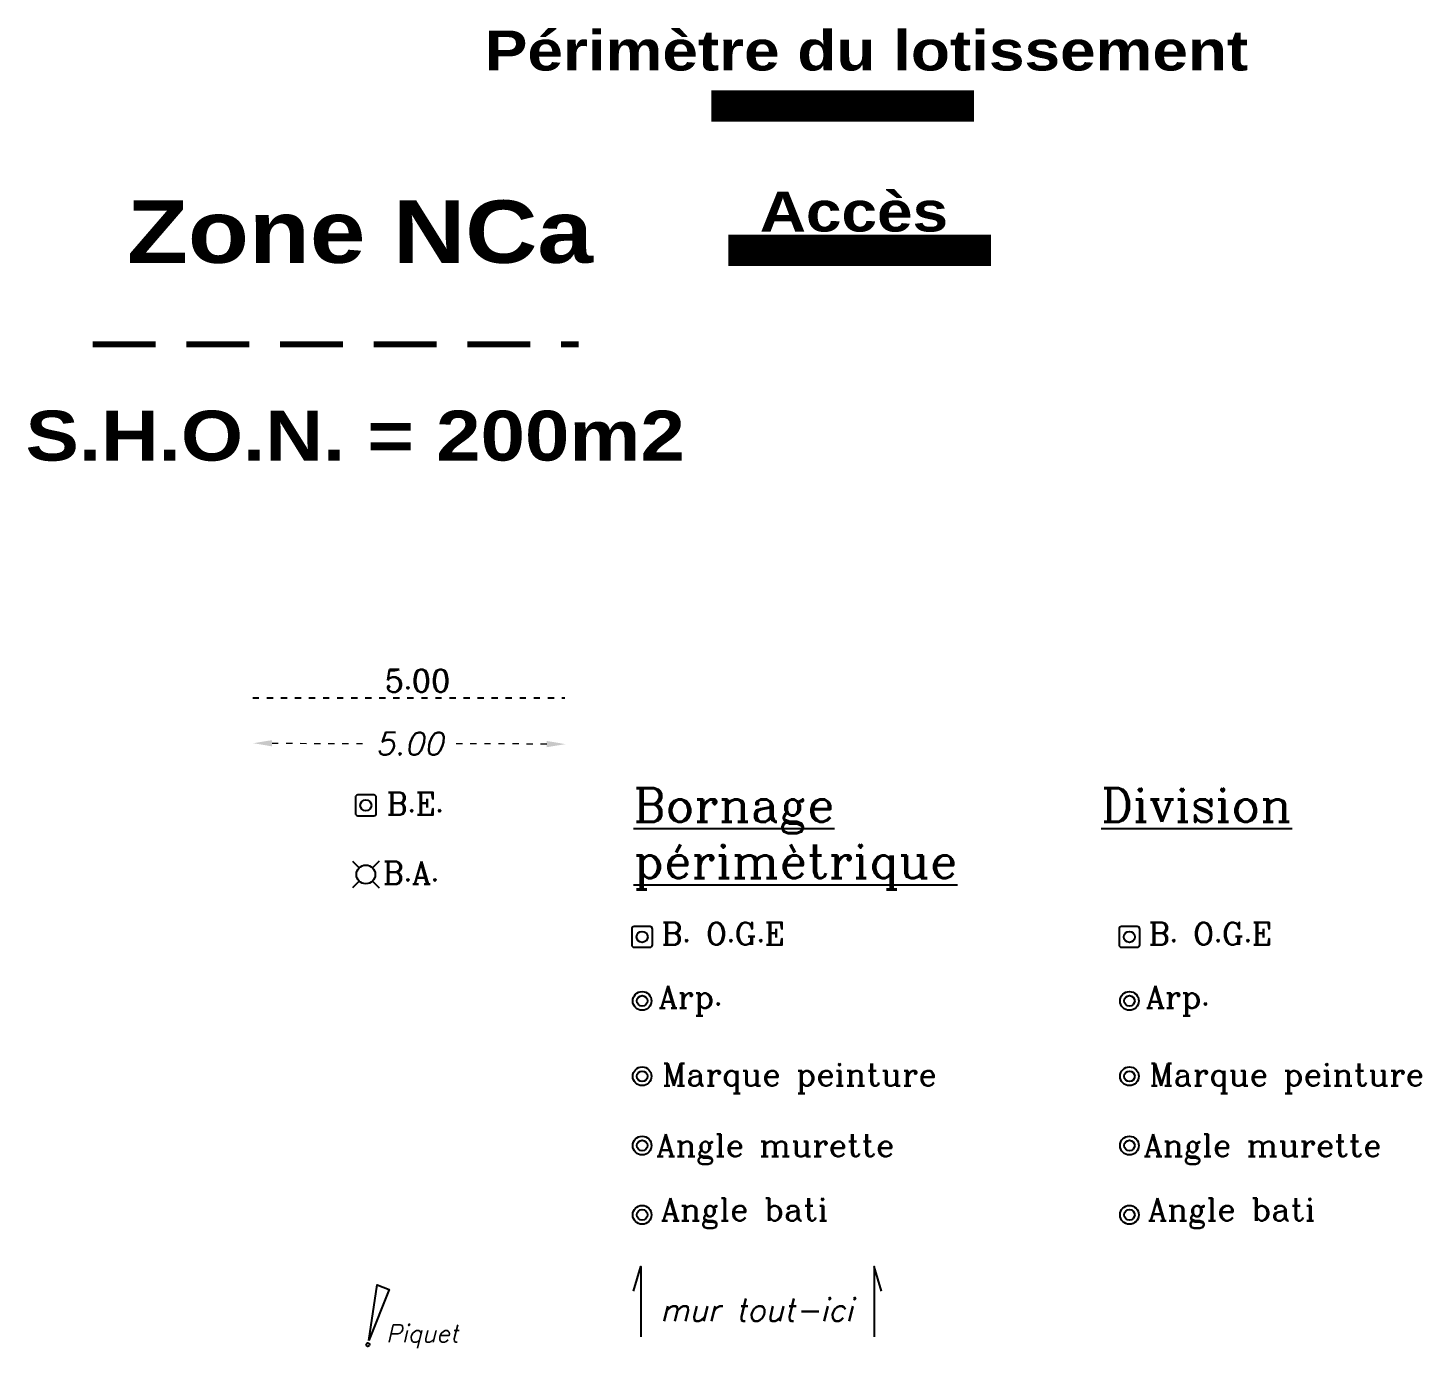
# Model space of a CAD drawing. Header units: metres. Extents: x 9606 to 9900, y 4805 to 4952.
# Drawn here: x 9787.94 to 9810.25, y 4917.42 to 4938.56 of the extents above; entities that cross this region are included whole.
import ezdxf
from ezdxf.enums import TextEntityAlignment as Align

# ---------------------------------------------------------------- set-up
doc = ezdxf.new("R2010")
doc.units = ezdxf.units.M
doc.header["$LTSCALE"] = 2
doc.header["$PDMODE"] = 32
doc.header["$PDSIZE"] = 0.16
doc.linetypes.add('CACHEX2', pattern=[0.75, 0.5, -0.25])
doc.linetypes.add('POINTILLE2', pattern=[0.125, 0, -0.125])
for name, color, linetype in [('Bornage Symbole', 1, 'Continuous'), ('Divers', 7, 'Continuous'), ('Divers Texte', 7, 'Continuous'), ('Division Symbole', 1, 'Continuous'), ('DP 10', 7, 'Continuous'), ('Limite Ancienne Symbole', 7, 'Continuous'), ('Limite Cotation Ligne', 1, 'POINTILLE2'), ('Limite Cotation Texte', 1, 'Continuous'), ('Limite Nouvelle Symbole', 1, 'Continuous'), ('Légende Topo', 7, 'Continuous'), ('Zonage PLU', 7, 'Continuous')]:
    doc.layers.add(name, color=color, linetype=linetype)
doc.styles.add('17', font='romans.shx', dxfattribs={"oblique": 13.5, "height": 0.9})
doc.styles.add('Arial black', font='', dxfattribs={"height": 1})
doc.styles.add('bornage', font='romanc.shx', dxfattribs={"height": 0.32})
doc.styles.add('Cotation Alti', font='romans.shx', dxfattribs={"oblique": 13.5, "height": 0.28})
doc.styles.add('ROMANS', font='ROMANC.shx', dxfattribs={"height": 0.36})
doc.styles.get('Arial black').set_extended_font_data('Arial Black')
doc.dimstyles.new('bornage 200', dxfattribs={"dimtxt": 0.36, "dimasz": 0.3, "dimexe": 0.18, "dimexo": 0.0625, "dimgap": 0.09, "dimtad": 0, "dimzin": 0, "dimdsep": 46, "dimtxsty": '17', "dimcen": 0.09, "dimse1": 1, "dimse2": 1, "dimadec": 0, "dimazin": 0, "dimtfac": 1, "dimtofl": 0, "dimtmove": 0, "dimatfit": 3, "dimfxl": 1, "dimtolj": 1, "dimtzin": 0, "dimlwd": 13, "dimarcsym": 0})

# ---------------------------------------------------------------- blocks, each defined once
blk = doc.blocks.new('Piquet')
at = {"layer": 'Divers', "flags": 128}
blk.add_lwpolyline([(0.043, 0.053), (0.529, 0.814), (0.669, 0.667)], close=True, dxfattribs=at)
at = {"layer": 'Divers'}
blk.add_circle((0, 0), 0.0279, dxfattribs=at)
blk = doc.blocks.new('*D95')
at = {"layer": 'Defpoints', "color": 0, "lineweight": 30, "ltscale": 0.5, "transparency": 16777216}
for p in [(9791.549, 4927.105), (9796.549, 4927.09), (9796.549, 4927.09)]:
    blk.add_point(p, dxfattribs=at)
at = {"layer": 'Légende Topo', "color": 0, "linetype": 'POINTILLE2', "lineweight": 13, "ltscale": 0.5, "transparency": 16777216}
for p, q in [((9791.849, 4927.104), (9793.393, 4927.1)), ((9796.249, 4927.091), (9794.706, 4927.096))]:
    blk.add_line(p, q, dxfattribs=at)
at = {"layer": 'Légende Topo', "color": 0, "lineweight": 30, "ltscale": 0.5, "transparency": 16777216}
for points in [[(9791.85, 4927.154), (9791.849, 4927.054), (9791.549, 4927.105)], [(9796.249, 4927.141), (9796.249, 4927.041), (9796.549, 4927.09)]]:
    blk.add_solid(points, dxfattribs=at)
at = {"layer": 'Légende Topo', "color": 0, "ltscale": 0.5, "transparency": 16777216, "insert": (9794.049, 4927.098), "char_height": 0.36, "attachment_point": 5, "rotation": 359.8278, "style": '17'}
blk.add_mtext('\\A1;5.00', dxfattribs=at)
blk = doc.blocks.new('Borne ancienne')
at = {"layer": 'Limite Ancienne Symbole'}
for points in [[(-0.213, 0.213), (-0.106, 0.106)], [(0.213, 0.213), (0.106, 0.106)], [(-0.106, -0.106), (-0.213, -0.213)], [(0.106, -0.106), (0.213, -0.213)]]:
    blk.add_lwpolyline(points, dxfattribs=at)
blk.add_circle((0, 0), 0.15, dxfattribs=at)
blk = doc.blocks.new('Borne existante')
at = {"layer": 'Limite Ancienne Symbole', "color": 0}
blk.add_lwpolyline([(0.166238, -0.126408), (0.16639, 0.126208, 0.414214), (0.126383, 0.166263), (-0.126233, 0.166415, 0.414214), (-0.166288, 0.126408), (-0.16644, -0.126208, 0.414214), (-0.126433, -0.166263), (0.126183, -0.166415, 0.414214)], format="xyb", close=True, dxfattribs=at)
blk.add_circle((-0.000025, 0), 0.08865, dxfattribs=at)
blk = doc.blocks.new('Borne nouvelle')
at = {"layer": 'Limite Nouvelle Symbole'}
blk.add_lwpolyline([(0.166, -0.126), (0.166, 0.126, 0.414214), (0.126, 0.166), (-0.126, 0.166, 0.414214), (-0.166, 0.126), (-0.166, -0.126, 0.414214), (-0.126, -0.166), (0.126, -0.166, 0.414214)], format="xyb", close=True, dxfattribs=at)
blk.add_circle((0, 0), 0.0887, dxfattribs=at)

msp = doc.modelspace()

# ---------------------------------------------------------------- linework, layer by layer
at = {"layer": 'Bornage Symbole'}
for centre, radius in [((9797.776, 4922.979), 0.15), ((9797.776, 4922.979), 0.0847), ((9797.776, 4921.772), 0.15), ((9797.776, 4921.772), 0.0847), ((9797.776, 4920.663), 0.15), ((9797.776, 4920.663), 0.0847), ((9797.776, 4919.554), 0.15), ((9797.776, 4919.554), 0.0847)]:
    msp.add_circle(centre, radius, dxfattribs=at)
at = {"layer": 'Division Symbole'}
for centre, radius in [((9805.579, 4922.979), 0.15), ((9805.579, 4922.979), 0.0847), ((9805.579, 4921.772), 0.15), ((9805.579, 4921.772), 0.0847), ((9805.579, 4920.663), 0.15), ((9805.579, 4920.663), 0.0847), ((9805.579, 4919.554), 0.15), ((9805.579, 4919.554), 0.0847)]:
    msp.add_circle(centre, radius, dxfattribs=at)
at = {"layer": 'DP 10', "color": 1, "linetype": 'CACHEX2', "lineweight": 80, "const_width": 0.5, "flags": 128}
msp.add_lwpolyline([(9798.882, 4937.307), (9803.088, 4937.307)], dxfattribs=at)
at = {"layer": 'DP 10', "color": 40, "lineweight": 100, "const_width": 0.5, "flags": 128}
msp.add_lwpolyline([(9799.154, 4934.996), (9803.36, 4934.996)], dxfattribs=at)
at = {"layer": 'DP 10', "lineweight": 80, "flags": 128}
msp.add_lwpolyline([(9801.108, 4934.868, 0, 0, 0), (9801.108, 4933.828, 0.6, 0, 0), (9801.108, 4932.875, 0, 0, 0)], format="xyseb", dxfattribs=at)
at = {"layer": 'Limite Cotation Ligne', "ltscale": 0.5, "flags": 128}
msp.add_lwpolyline([(9791.54, 4927.831), (9796.54, 4927.831)], dxfattribs=at)
at = {"layer": 'Limite Cotation Texte', "flags": 128}
for points in [[(9797.639, 4918.334), (9797.754, 4918.725), (9797.754, 4917.601)], [(9801.608, 4918.334), (9801.493, 4918.725), (9801.493, 4917.601)]]:
    msp.add_lwpolyline(points, dxfattribs=at)
at = {"layer": 'Zonage PLU', "color": 40, "linetype": 'CACHEX2', "lineweight": 80, "flags": 128}
msp.add_lwpolyline([(9788.981, 4933.491), (9796.758, 4933.491)], dxfattribs=at)

# ---------------------------------------------------------------- block references
at = {"layer": 'Bornage Symbole'}
msp.add_blockref('Borne nouvelle', (9797.776, 4924.004), dxfattribs=at)
at = {"layer": 'Divers', "rotation": 24.08851642808578}
msp.add_blockref('Piquet', (9793.384, 4917.476), dxfattribs=at)
at = {"layer": 'Division Symbole'}
msp.add_blockref('Borne nouvelle', (9805.579, 4924.004), dxfattribs=at)
at = {"layer": 'Limite Ancienne Symbole'}
for name, p in [('Borne existante', (9793.351, 4926.11)), ('Borne ancienne', (9793.351, 4925.003))]:
    msp.add_blockref(name, p, dxfattribs=at)

# ---------------------------------------------------------------- texts
at = {"layer": 'Bornage Symbole', "attachment_point": 1, "style": 'ROMANS'}
for s, insert, char_height, width in [('{\\LBornage périmètrique}', (9797.64, 4926.385), 0.54, 3.66282), ('{\\LDivision}', (9805.128, 4926.385), 0.54, 3.66282), ('B. O.G.E', (9798.086, 4924.235), 0.36, 2.44188), ('Arp.', (9798.038, 4923.221), 0.36, 2.44188), ('Marque peinture', (9798.097, 4921.979), 0.36, 4.99971), ('Angle murette', (9798.002, 4920.846), 0.36, 4.42866), ('Angle bati', (9798.074, 4919.82), 0.36, 4.2502)]:
    msp.add_mtext(s, dxfattribs=dict(at, insert=insert, char_height=char_height, width=width))
at = {"layer": 'Divers Texte', "style": 'Cotation Alti', "oblique": 13.5}
msp.add_text('Piquet', height=0.28, dxfattribs=at).set_placement((9793.675, 4917.513))
at = {"layer": 'Division Symbole', "char_height": 0.36, "attachment_point": 1, "style": 'ROMANS'}
for s, insert, width in [('B. O.G.E', (9805.888, 4924.235), 2.44188), ('Arp.', (9805.84, 4923.221), 2.44188), ('Marque peinture', (9805.9, 4921.979), 4.99971), ('Angle murette', (9805.805, 4920.846), 4.42866), ('Angle bati', (9805.876, 4919.82), 4.2502)]:
    msp.add_mtext(s, dxfattribs=dict(at, insert=insert, width=width))
at = {"layer": 'DP 10', "attachment_point": 1, "style": 'Arial black'}
for s, insert, char_height, width in [('Périmètre du lotissement', (9795.256, 4938.515), 0.64, 15.37153), ('Accès', (9799.66, 4935.937), 0.64, 3.18351), ('S.H.O.N. = 200m2', (9787.902, 4932.429), 0.8, 13.88288)]:
    msp.add_mtext(s, dxfattribs=dict(at, insert=insert, char_height=char_height, width=width))
at = {"layer": 'Limite Ancienne Symbole', "char_height": 0.36, "attachment_point": 1, "style": 'ROMANS'}
for s, insert, width in [('B.E.', (9793.684, 4926.316), 1.0552), ('B.A.', (9793.624, 4925.209), 1.07664)]:
    msp.add_mtext(s, dxfattribs=dict(at, insert=insert, width=width))
at = {"layer": 'Limite Cotation Texte', "style": 'bornage'}
msp.add_text('5.00', height=0.36, dxfattribs=at).set_placement((9794.179, 4927.924), align=Align.CENTER)
at = {"layer": 'Limite Cotation Texte', "style": '17', "oblique": 13.5}
msp.add_text('mur tout-ici', height=0.36, dxfattribs=at).set_placement((9799.612, 4918.033), align=Align.MIDDLE_CENTER)
at = {"layer": 'Zonage PLU', "insert": (9789.525, 4935.795), "char_height": 1, "width": 8.35534, "attachment_point": 1, "style": 'Arial black'}
msp.add_mtext('Zone NCa', dxfattribs=at)

# ---------------------------------------------------------------- dimensions: what is measured, and where the dimension line sits
at = {"layer": 'Légende Topo', "ltscale": 0.5}
dim = msp.add_aligned_dim(p1=(9791.549, 4927.105), p2=(9796.549, 4927.09), distance=0, dimstyle='bornage 200', dxfattribs=at)
dim.commit()
dim.dimension.update_dxf_attribs({"geometry": '*D95', "text_midpoint": (9794.049, 4927.098)})

doc.saveas('drawing.dxf')
